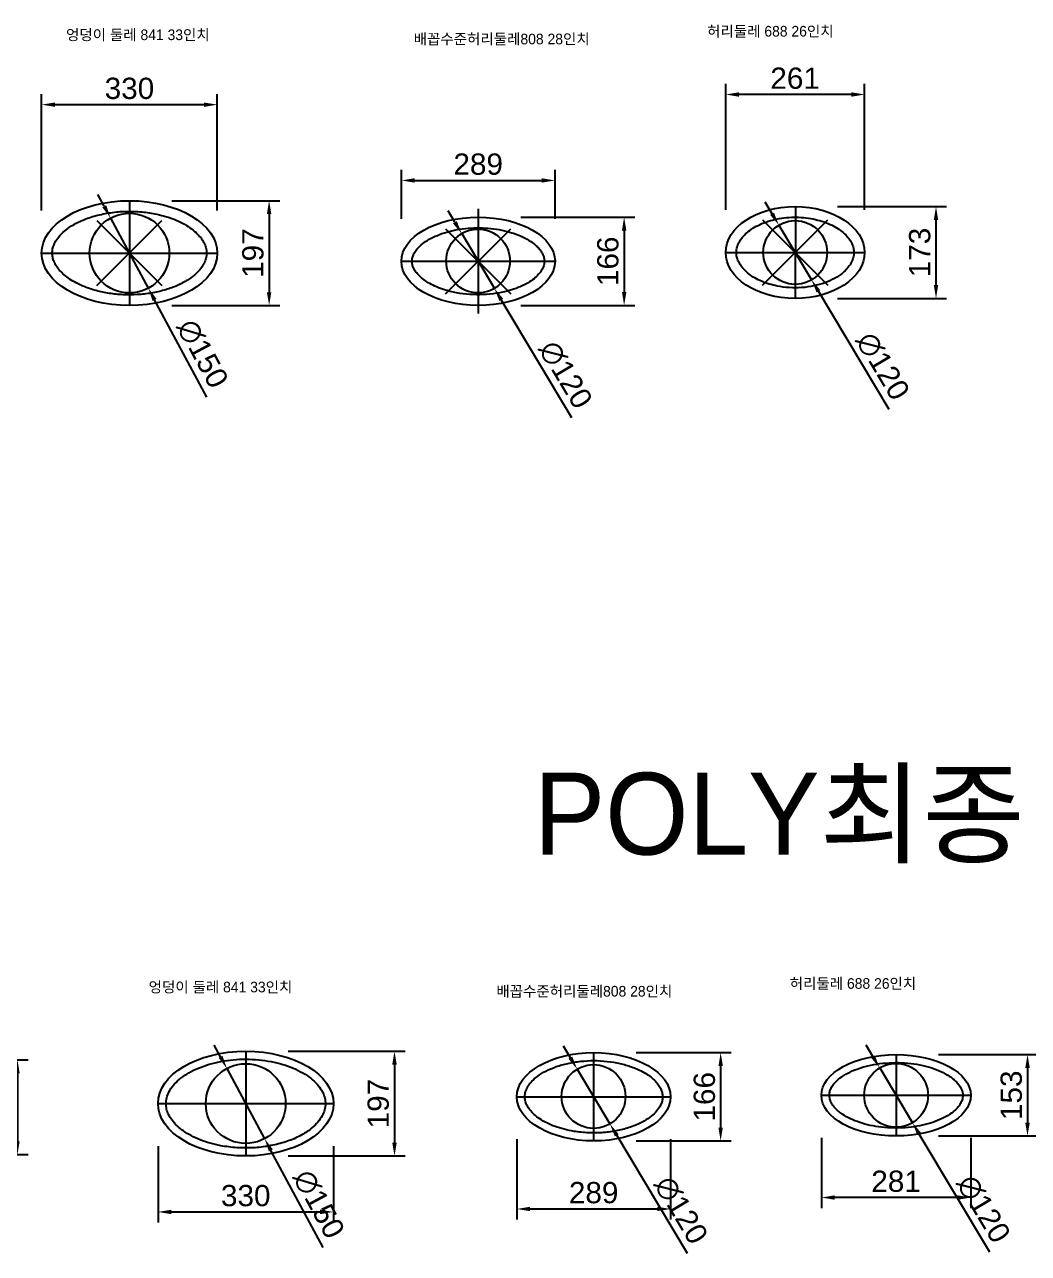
# Model space of a CAD drawing. Header units: millimetres. Extents: x -281 to 18273, y 674 to 20387.
# Drawn here: x 9986 to 11874, y 796 to 3107 of the extents above; entities that cross this region are included whole.
import ezdxf

# ---------------------------------------------------------------- set-up
doc = ezdxf.new("R2010")
doc.units = ezdxf.units.MM
doc.header["$PDMODE"] = 35
doc.header["$PDSIZE"] = 5
doc.layers.add('도면층1', color=70, linetype='Continuous')
doc.layers.add('도면층4', color=50, linetype='Continuous')
doc.styles.get("Standard").update_dxf_attribs({"font": 'arial.ttf'})
doc.dimstyles.new('이연주', dxfattribs={"dimscale": 10, "dimtxt": 4, "dimasz": 2.5, "dimexe": 2, "dimexo": 8, "dimgap": 1, "dimtad": 1, "dimdec": 0, "dimtxsty": 'Standard', "dimcen": 0, "dimclrd": 1, "dimclre": 1, "dimclrt": 2, "dimadec": 0, "dimazin": 0, "dimtfac": 1, "dimtdec": 0, "dimtmove": 0, "dimatfit": 3, "dimfxl": 1, "dimarcsym": 0})

# ---------------------------------------------------------------- blocks, each defined once
blk = doc.blocks.new('*D206')
at = {"color": 1, "lineweight": -2, "transparency": 16777216}
for p, q in [((11515.3, 2764.9), (11720.3, 2764.9)), ((11700.3, 2617.1), (11700.3, 2739.9)), ((11515.3, 2592.1), (11720.3, 2592.1))]:
    blk.add_line(p, q, dxfattribs=at)
at = {"color": 1, "transparency": 16777216}
for points in [[(11696.1, 2739.9), (11704.4, 2739.9), (11700.3, 2764.9)], [(11696.1, 2617.1), (11704.4, 2617.1), (11700.3, 2592.1)]]:
    blk.add_solid(points, dxfattribs=at)
at = {"layer": 'Defpoints', "color": 0, "transparency": 16777216}
for p in [(11435.3, 2764.9), (11700.3, 2764.9), (11435.3, 2592.1)]:
    blk.add_point(p, dxfattribs=at)
at = {"color": 2, "transparency": 16777216, "insert": (11669.8, 2678.5), "char_height": 40, "attachment_point": 5, "rotation": 90}
blk.add_mtext('173', dxfattribs=at)
blk = doc.blocks.new('*D207')
at = {"color": 1, "lineweight": -2, "transparency": 16777216}
for p, q in [((11304.8, 2758.5), (11304.8, 2995.7)), ((11565.8, 2758.5), (11565.8, 2995.7)), ((11540.8, 2975.7), (11329.8, 2975.7))]:
    blk.add_line(p, q, dxfattribs=at)
at = {"color": 1, "transparency": 16777216}
for points in [[(11329.8, 2979.9), (11329.8, 2971.5), (11304.8, 2975.7)], [(11540.8, 2979.9), (11540.8, 2971.5), (11565.8, 2975.7)]]:
    blk.add_solid(points, dxfattribs=at)
at = {"layer": 'Defpoints', "color": 0, "transparency": 16777216}
for p in [(11304.8, 2975.7), (11304.8, 2678.5), (11565.8, 2678.5)]:
    blk.add_point(p, dxfattribs=at)
at = {"color": 2, "transparency": 16777216, "insert": (11435.3, 3006.1), "char_height": 40, "attachment_point": 5}
blk.add_mtext('261', dxfattribs=at)
blk = doc.blocks.new('*D212')
at = {"color": 1, "lineweight": -2, "transparency": 16777216}
for p, q in [((10018.1, 2757.4), (10018.1, 2976.6)), ((10348.4, 2757.4), (10348.4, 2976.6)), ((10043.1, 2956.6), (10323.4, 2956.6))]:
    blk.add_line(p, q, dxfattribs=at)
at = {"color": 1, "transparency": 16777216}
for points in [[(10043.1, 2960.7), (10043.1, 2952.4), (10018.1, 2956.6)], [(10323.4, 2960.7), (10323.4, 2952.4), (10348.4, 2956.6)]]:
    blk.add_solid(points, dxfattribs=at)
at = {"layer": 'Defpoints', "color": 0, "transparency": 16777216}
for p in [(10348.4, 2956.6), (10018.1, 2677.4), (10348.4, 2677.4)]:
    blk.add_point(p, dxfattribs=at)
at = {"color": 2, "transparency": 16777216, "insert": (10183.3, 2987), "char_height": 40, "attachment_point": 5}
blk.add_mtext('330', dxfattribs=at)
blk = doc.blocks.new('*D213')
at = {"color": 1, "lineweight": -2, "transparency": 16777216}
for p, q in [((10263.3, 2775.9), (10466, 2775.9)), ((10446, 2750.9), (10446, 2603.8)), ((10263.3, 2578.8), (10466, 2578.8))]:
    blk.add_line(p, q, dxfattribs=at)
at = {"color": 1, "transparency": 16777216}
for points in [[(10441.8, 2750.9), (10450.2, 2750.9), (10446, 2775.9)], [(10441.8, 2603.8), (10450.2, 2603.8), (10446, 2578.8)]]:
    blk.add_solid(points, dxfattribs=at)
at = {"layer": 'Defpoints', "color": 0, "transparency": 16777216}
for p in [(10183.3, 2775.9), (10183.3, 2578.8), (10446, 2578.8)]:
    blk.add_point(p, dxfattribs=at)
at = {"color": 2, "transparency": 16777216, "insert": (10415.6, 2677.4), "char_height": 40, "attachment_point": 5, "rotation": 90}
blk.add_mtext('197', dxfattribs=at)
blk = doc.blocks.new('*D220')
at = {"color": 1, "lineweight": -2, "transparency": 16777216}
for p, q in [((11391.9, 2751.4), (11379.1, 2772.9)), ((11404.7, 2730), (11466.3, 2627)), ((11611.9, 2383.4), (11479.1, 2605.5))]:
    blk.add_line(p, q, dxfattribs=at)
at = {"color": 1, "transparency": 16777216}
for points in [[(11395.5, 2753.6), (11388.3, 2749.3), (11404.7, 2730)], [(11482.7, 2607.7), (11475.6, 2603.4), (11466.3, 2627)]]:
    blk.add_solid(points, dxfattribs=at)
at = {"layer": 'Defpoints', "color": 0, "transparency": 16777216}
for p in [(11404.7, 2730), (11466.3, 2627)]:
    blk.add_point(p, dxfattribs=at)
at = {"color": 2, "transparency": 16777216, "insert": (11600.1, 2464.7), "char_height": 40, "attachment_point": 5, "rotation": 300.8736}
blk.add_mtext('∅120', dxfattribs=at)
blk = doc.blocks.new('*D222')
at = {"color": 1, "lineweight": -2, "transparency": 16777216}
for p, q in [((13123.3, 2774.9), (13111.4, 2796.8)), ((13135.3, 2752.9), (13197.5, 2638.8)), ((13312.8, 2427), (13209.5, 2616.8)), ((9770.3, 1160), (9992.7, 1160)), ((9972.7, 1135), (9972.7, 1007)), ((9770.3, 982), (9992.7, 982))]:
    blk.add_line(p, q, dxfattribs=at)
at = {"color": 1, "transparency": 16777216}
for points in [[(13127, 2776.9), (13119.7, 2772.9), (13135.3, 2752.9)], [(13213.1, 2618.8), (13205.8, 2614.8), (13197.5, 2638.8)], [(9968.5, 1135), (9976.8, 1135), (9972.7, 1160)], [(9968.5, 1007), (9976.8, 1007), (9972.7, 982)]]:
    blk.add_solid(points, dxfattribs=at)
at = {"layer": 'Defpoints', "color": 0, "transparency": 16777216}
for p in [(13135.3, 2752.9), (13197.5, 2638.8), (9690.3, 1160), (9690.3, 982), (9972.7, 982)]:
    blk.add_point(p, dxfattribs=at)
at = {"color": 2, "transparency": 16777216, "char_height": 40, "attachment_point": 5}
for s, insert, rotation in [('∅130', (13304.2, 2508.8), 298.5804), ('178', (9942.2, 1071), 90)]:
    blk.add_mtext(s, dxfattribs=dict(at, insert=insert, rotation=rotation))
blk = doc.blocks.new('*D223')
at = {"color": 1, "lineweight": -2, "transparency": 16777216}
for p, q in [((12503.2, 2763.1), (12491.4, 2785.1)), ((12514.9, 2741), (12585.7, 2608.8)), ((12698.2, 2398.1), (12597.4, 2586.7)), ((9535.2, 990.7), (9535.7, 865.6)), ((9846.1, 992.1), (9846.7, 867)), ((9821.6, 886.9), (9560.6, 885.7))]:
    blk.add_line(p, q, dxfattribs=at)
at = {"color": 1, "transparency": 16777216}
for points in [[(12506.8, 2765.1), (12499.5, 2761.1), (12514.9, 2741)], [(12601.1, 2588.7), (12593.8, 2584.7), (12585.7, 2608.8)], [(9560.6, 889.9), (9560.7, 881.5), (9535.6, 885.6)], [(9821.6, 891), (9821.6, 882.7), (9846.6, 887)]]:
    blk.add_solid(points, dxfattribs=at)
at = {"layer": 'Defpoints', "color": 0, "transparency": 16777216}
for p in [(12514.9, 2741), (12585.7, 2608.8), (9534.8, 1070.7), (9845.8, 1072.1), (9535.6, 885.6)]:
    blk.add_point(p, dxfattribs=at)
at = {"color": 2, "transparency": 16777216, "char_height": 40, "attachment_point": 5}
for s, insert, rotation in [('∅150', (12690.3, 2479.9), 298.1252), ('311', (9691, 916.7), 0.2589)]:
    blk.add_mtext(s, dxfattribs=dict(at, insert=insert, rotation=rotation))
blk = doc.blocks.new('*D224')
at = {"color": 1, "lineweight": -2, "transparency": 16777216}
for p, q in [((13851.7, 2776.7), (13840.6, 2799.1)), ((13862.8, 2754.2), (13916, 2646.7)), ((14022.8, 2430.7), (13927.1, 2624.3)), ((10482, 1176.3), (10701.8, 1176.3)), ((10681.8, 1151.3), (10681.8, 1004.3)), ((10482, 979.3), (10701.8, 979.3))]:
    blk.add_line(p, q, dxfattribs=at)
at = {"color": 1, "transparency": 16777216}
for points in [[(13855.4, 2778.5), (13848, 2774.8), (13862.8, 2754.2)], [(13930.8, 2626.1), (13923.3, 2622.4), (13916, 2646.7)], [(10677.6, 1151.3), (10686, 1151.3), (10681.8, 1176.3)], [(10677.6, 1004.3), (10686, 1004.3), (10681.8, 979.3)]]:
    blk.add_solid(points, dxfattribs=at)
at = {"layer": 'Defpoints', "color": 0, "transparency": 16777216}
for p in [(13862.8, 2754.2), (13916, 2646.7), (10402, 1176.3), (10402, 979.3), (10681.8, 979.3)]:
    blk.add_point(p, dxfattribs=at)
at = {"color": 2, "transparency": 16777216, "char_height": 40, "attachment_point": 5}
for s, insert, rotation in [('∅120', (14017.4, 2512.7), 296.3165), ('197', (10651.4, 1077.8), 90)]:
    blk.add_mtext(s, dxfattribs=dict(at, insert=insert, rotation=rotation))
blk = doc.blocks.new('*D225')
at = {"color": 1, "lineweight": -2, "transparency": 16777216}
for p, q in [((10135.9, 2765.5), (10124.1, 2787.5)), ((10147.8, 2743.4), (10218.8, 2611.3)), ((10328.8, 2406.5), (10230.6, 2589.3)), ((10237, 997.8), (10237, 854)), ((10567, 997.8), (10567, 854)), ((10262, 874), (10542, 874))]:
    blk.add_line(p, q, dxfattribs=at)
at = {"color": 1, "transparency": 16777216}
for points in [[(10139.6, 2767.4), (10132.3, 2763.5), (10147.8, 2743.4)], [(10234.3, 2591.3), (10226.9, 2587.3), (10218.8, 2611.3)], [(10262, 878.2), (10262, 869.9), (10237, 874)], [(10542, 878.2), (10542, 869.9), (10567, 874)]]:
    blk.add_solid(points, dxfattribs=at)
at = {"layer": 'Defpoints', "color": 0, "transparency": 16777216}
for p in [(10147.8, 2743.4), (10218.8, 2611.3), (10237, 1077.8), (10567, 1077.8), (10567, 874)]:
    blk.add_point(p, dxfattribs=at)
at = {"color": 2, "transparency": 16777216, "insert": (10320.7, 2488.2), "char_height": 40, "attachment_point": 5, "rotation": 298.2486}
blk.add_mtext('∅150', dxfattribs=at)
at = {"color": 2, "transparency": 16777216, "insert": (10402, 904.5), "char_height": 40, "attachment_point": 5}
blk.add_mtext('330', dxfattribs=at)
blk = doc.blocks.new('*D235')
at = {"color": 1, "lineweight": -2, "transparency": 16777216}
for p, q in [((274.9, 2767.5), (274.9, 2876.4)), ((596, 2767.5), (596, 2876.4)), ((299.9, 2856.4), (571, 2856.4)), ((13423.5, 1167.5), (13640.2, 1167.5)), ((13620.2, 1142.5), (13620.2, 1019.7)), ((13423.5, 994.7), (13640.2, 994.7))]:
    blk.add_line(p, q, dxfattribs=at)
at = {"color": 1, "transparency": 16777216}
for points in [[(299.9, 2860.6), (299.9, 2852.2), (274.9, 2856.4)], [(571, 2860.6), (571, 2852.2), (596, 2856.4)], [(13616, 1142.5), (13624.3, 1142.5), (13620.2, 1167.5)], [(13616, 1019.7), (13624.3, 1019.7), (13620.2, 994.7)]]:
    blk.add_solid(points, dxfattribs=at)
at = {"layer": 'Defpoints', "color": 0, "transparency": 16777216}
for p in [(596, 2856.4), (274.9, 2687.5), (596, 2687.5), (13343.5, 1167.5), (13343.5, 994.7), (13620.2, 994.7)]:
    blk.add_point(p, dxfattribs=at)
at = {"color": 2, "transparency": 16777216, "insert": (435.4, 2886.8), "char_height": 40, "attachment_point": 5}
blk.add_mtext('321', dxfattribs=at)
at = {"color": 2, "transparency": 16777216, "insert": (13589.7, 1081.1), "char_height": 40, "attachment_point": 5, "rotation": 90}
blk.add_mtext('173', dxfattribs=at)
blk = doc.blocks.new('*D237')
at = {"color": 1, "lineweight": -2, "transparency": 16777216}
for p, q in [((10694.7, 2742), (10694.7, 2834)), ((10983.7, 2742), (10983.7, 2834)), ((10719.7, 2814), (10958.7, 2814)), ((14116.1, 1150.6), (14338, 1150.6)), ((14318, 1125.6), (14318, 1008.2)), ((14116.1, 983.2), (14338, 983.2))]:
    blk.add_line(p, q, dxfattribs=at)
at = {"color": 1, "transparency": 16777216}
for points in [[(10719.7, 2818.2), (10719.7, 2809.9), (10694.7, 2814)], [(10958.7, 2818.2), (10958.7, 2809.9), (10983.7, 2814)], [(14313.8, 1125.6), (14322.1, 1125.6), (14318, 1150.6)], [(14313.8, 1008.2), (14322.1, 1008.2), (14318, 983.2)]]:
    blk.add_solid(points, dxfattribs=at)
at = {"layer": 'Defpoints', "color": 0, "transparency": 16777216}
for p in [(10983.7, 2814), (10694.7, 2662), (10983.7, 2662), (14036.1, 1150.6), (14036.1, 983.2), (14318, 983.2)]:
    blk.add_point(p, dxfattribs=at)
at = {"color": 2, "transparency": 16777216, "insert": (10839.2, 2844.5), "char_height": 40, "attachment_point": 5}
blk.add_mtext('289', dxfattribs=at)
at = {"color": 2, "transparency": 16777216, "insert": (14287.5, 1066.9), "char_height": 40, "attachment_point": 5, "rotation": 90}
blk.add_mtext('167', dxfattribs=at)
blk = doc.blocks.new('*D238')
at = {"color": 1, "lineweight": -2, "transparency": 16777216}
for p, q in [((10919.2, 2744.9), (11133.7, 2744.9)), ((11113.7, 2719.9), (11113.7, 2604.1)), ((10919.2, 2579.1), (11133.7, 2579.1)), ((13860.1, 1146.9), (13860.1, 1212.5)), ((14212, 1146.9), (14212, 1212.5)), ((14187, 1192.5), (13885.1, 1192.5))]:
    blk.add_line(p, q, dxfattribs=at)
at = {"color": 1, "transparency": 16777216}
for points in [[(11109.6, 2719.9), (11117.9, 2719.9), (11113.7, 2744.9)], [(11109.6, 2604.1), (11117.9, 2604.1), (11113.7, 2579.1)], [(13885.1, 1196.6), (13885.1, 1188.3), (13860.1, 1192.5)], [(14187, 1196.6), (14187, 1188.3), (14212, 1192.5)]]:
    blk.add_solid(points, dxfattribs=at)
at = {"layer": 'Defpoints', "color": 0, "transparency": 16777216}
for p in [(10839.2, 2744.9), (10839.2, 2579.1), (11113.7, 2579.1), (13860.1, 1192.5), (13860.1, 1066.9), (14212, 1066.9)]:
    blk.add_point(p, dxfattribs=at)
at = {"color": 2, "transparency": 16777216, "insert": (11083.3, 2662), "char_height": 40, "attachment_point": 5, "rotation": 90}
blk.add_mtext('166', dxfattribs=at)
at = {"color": 2, "transparency": 16777216, "insert": (14036.1, 1222.9), "char_height": 40, "attachment_point": 5}
blk.add_mtext('352', dxfattribs=at)
blk = doc.blocks.new('*D240')
at = {"color": 1, "lineweight": -2, "transparency": 16777216}
for p, q in [((10795.3, 2735.4), (10782.5, 2756.9)), ((10808.2, 2714), (10869.7, 2611)), ((11015.4, 2367.4), (10882.6, 2589.5))]:
    blk.add_line(p, q, dxfattribs=at)
at = {"color": 1, "transparency": 16777216}
for points in [[(10798.9, 2737.6), (10791.8, 2733.3), (10808.2, 2714)], [(10886.1, 2591.7), (10879, 2587.4), (10869.7, 2611)]]:
    blk.add_solid(points, dxfattribs=at)
at = {"layer": 'Defpoints', "color": 0, "transparency": 16777216}
for p in [(10808.2, 2714), (10869.7, 2611)]:
    blk.add_point(p, dxfattribs=at)
at = {"color": 2, "transparency": 16777216, "insert": (11003.5, 2448.7), "char_height": 40, "attachment_point": 5, "rotation": 300.8736}
blk.add_mtext('∅120', dxfattribs=at)
blk = doc.blocks.new('*D244')
at = {"color": 1, "lineweight": -2, "transparency": 16777216}
for p, q in [((-57.2, 2794.7), (136.8, 2794.7)), ((116.8, 2625.8), (116.8, 2769.7)), ((-57.2, 2600.8), (136.8, 2600.8)), ((10354.7, 1165.9), (10342.8, 1187.9)), ((10366.5, 1143.9), (10437.5, 1011.7)), ((10547.5, 806.9), (10449.3, 989.7))]:
    blk.add_line(p, q, dxfattribs=at)
at = {"color": 1, "transparency": 16777216}
for points in [[(112.6, 2769.7), (121, 2769.7), (116.8, 2794.7)], [(112.6, 2625.8), (121, 2625.8), (116.8, 2600.8)], [(10358.3, 1167.9), (10351, 1163.9), (10366.5, 1143.9)], [(10453, 991.7), (10445.6, 987.7), (10437.5, 1011.7)]]:
    blk.add_solid(points, dxfattribs=at)
at = {"layer": 'Defpoints', "color": 0, "transparency": 16777216}
for p in [(-137.2, 2794.7), (116.8, 2794.7), (-137.2, 2600.8), (10366.5, 1143.9), (10437.5, 1011.7)]:
    blk.add_point(p, dxfattribs=at)
at = {"color": 2, "transparency": 16777216, "char_height": 40, "attachment_point": 5}
for s, insert, rotation in [('194', (86.4, 2697.7), 90), ('∅150', (10539.4, 888.7), 298.2486)]:
    blk.add_mtext(s, dxfattribs=dict(at, insert=insert, rotation=rotation))
blk = doc.blocks.new('*D245')
at = {"color": 1, "lineweight": -2, "transparency": 16777216}
for p, q in [((-281.3, 2777.7), (-281.3, 2991.3)), ((6.8, 2777.7), (6.8, 2991.3)), ((-18.2, 2971.3), (-256.3, 2971.3)), ((11012.6, 1164), (10999.7, 1185.5)), ((11025.4, 1142.6), (11087, 1039.6)), ((11232.6, 796), (11099.8, 1018.1))]:
    blk.add_line(p, q, dxfattribs=at)
at = {"color": 1, "transparency": 16777216}
for points in [[(-256.3, 2975.5), (-256.3, 2967.1), (-281.3, 2971.3)], [(-18.2, 2975.5), (-18.2, 2967.1), (6.8, 2971.3)], [(11016.1, 1166.2), (11009, 1161.9), (11025.4, 1142.6)], [(11103.4, 1020.3), (11096.2, 1016), (11087, 1039.6)]]:
    blk.add_solid(points, dxfattribs=at)
at = {"layer": 'Defpoints', "color": 0, "transparency": 16777216}
for p in [(-281.3, 2971.3), (-281.3, 2697.7), (6.8, 2697.7), (11025.4, 1142.6), (11087, 1039.6)]:
    blk.add_point(p, dxfattribs=at)
at = {"color": 2, "transparency": 16777216, "insert": (-137.2, 3001.7), "char_height": 40, "attachment_point": 5}
blk.add_mtext('288', dxfattribs=at)
at = {"color": 2, "transparency": 16777216, "insert": (11220.7, 877.3), "char_height": 40, "attachment_point": 5, "rotation": 300.8736}
blk.add_mtext('∅120', dxfattribs=at)
blk = doc.blocks.new('*D247')
at = {"color": 1, "lineweight": -2, "transparency": 16777216}
for p, q in [((11891.6, 2725.2), (11891.6, 2938.8)), ((12150.9, 2725.2), (12150.9, 2938.8)), ((12125.9, 2918.8), (11916.6, 2918.8)), ((11581.6, 1166.3), (11568.7, 1187.8)), ((11594.4, 1144.9), (11656, 1041.9)), ((11801.6, 798.3), (11668.8, 1020.4))]:
    blk.add_line(p, q, dxfattribs=at)
at = {"color": 1, "transparency": 16777216}
for points in [[(11916.6, 2922.9), (11916.6, 2914.6), (11891.6, 2918.8)], [(12125.9, 2922.9), (12125.9, 2914.6), (12150.9, 2918.8)], [(11585.1, 1168.5), (11578, 1164.2), (11594.4, 1144.9)], [(11672.4, 1022.6), (11665.2, 1018.3), (11656, 1041.9)]]:
    blk.add_solid(points, dxfattribs=at)
at = {"layer": 'Defpoints', "color": 0, "transparency": 16777216}
for p in [(11891.6, 2918.8), (11891.6, 2645.2), (12150.9, 2645.2), (11594.4, 1144.9), (11656, 1041.9)]:
    blk.add_point(p, dxfattribs=at)
at = {"color": 2, "transparency": 16777216, "insert": (12021.3, 2949.2), "char_height": 40, "attachment_point": 5}
blk.add_mtext('259', dxfattribs=at)
at = {"color": 2, "transparency": 16777216, "insert": (11789.7, 879.6), "char_height": 40, "attachment_point": 5, "rotation": 300.8736}
blk.add_mtext('∅120', dxfattribs=at)
blk = doc.blocks.new('*D226')
at = {"color": 1, "lineweight": -2, "transparency": 16777216}
for p, q in [((10911.9, 1010.6), (10911.9, 859.6)), ((11200.9, 1010.6), (11200.9, 859.6)), ((10936.9, 879.6), (11175.9, 879.6))]:
    blk.add_line(p, q, dxfattribs=at)
at = {"color": 1, "transparency": 16777216}
for points in [[(10936.9, 883.8), (10936.9, 875.5), (10911.9, 879.6)], [(11175.9, 883.8), (11175.9, 875.5), (11200.9, 879.6)]]:
    blk.add_solid(points, dxfattribs=at)
at = {"layer": 'Defpoints', "color": 0, "transparency": 16777216}
for p in [(10911.9, 1090.6), (11200.9, 1090.6), (11200.9, 879.6)]:
    blk.add_point(p, dxfattribs=at)
at = {"color": 2, "transparency": 16777216, "insert": (11056.4, 910.1), "char_height": 40, "attachment_point": 5}
blk.add_mtext('289', dxfattribs=at)
blk = doc.blocks.new('*D227')
at = {"color": 1, "lineweight": -2, "transparency": 16777216}
for p, q in [((11136.4, 1173.6), (11315.2, 1173.6)), ((11295.2, 1148.6), (11295.2, 1032.6)), ((11136.4, 1007.6), (11315.2, 1007.6))]:
    blk.add_line(p, q, dxfattribs=at)
at = {"color": 1, "transparency": 16777216}
for points in [[(11291.1, 1148.6), (11299.4, 1148.6), (11295.2, 1173.6)], [(11291.1, 1032.6), (11299.4, 1032.6), (11295.2, 1007.6)]]:
    blk.add_solid(points, dxfattribs=at)
at = {"layer": 'Defpoints', "color": 0, "transparency": 16777216}
for p in [(11056.4, 1173.6), (11056.4, 1007.6), (11295.2, 1007.6)]:
    blk.add_point(p, dxfattribs=at)
at = {"color": 2, "transparency": 16777216, "insert": (11264.8, 1090.6), "char_height": 40, "attachment_point": 5, "rotation": 90}
blk.add_mtext('166', dxfattribs=at)
blk = doc.blocks.new('*D228')
at = {"color": 1, "lineweight": -2, "transparency": 16777216}
for p, q in [((11705.2, 1169.9), (11892.4, 1169.9)), ((11872.4, 1144.9), (11872.4, 1041.9)), ((11705.2, 1016.9), (11892.4, 1016.9))]:
    blk.add_line(p, q, dxfattribs=at)
at = {"color": 1, "transparency": 16777216}
for points in [[(11868.2, 1144.9), (11876.6, 1144.9), (11872.4, 1169.9)], [(11868.2, 1041.9), (11876.6, 1041.9), (11872.4, 1016.9)]]:
    blk.add_solid(points, dxfattribs=at)
at = {"layer": 'Defpoints', "color": 0, "transparency": 16777216}
for p in [(11625.2, 1169.9), (11625.2, 1016.9), (11872.4, 1016.9)]:
    blk.add_point(p, dxfattribs=at)
at = {"color": 2, "transparency": 16777216, "insert": (11842, 1093.4), "char_height": 40, "attachment_point": 5, "rotation": 90}
blk.add_mtext('153', dxfattribs=at)
blk = doc.blocks.new('*D229')
at = {"color": 1, "lineweight": -2, "transparency": 16777216}
for p, q in [((11484.7, 1013.4), (11484.7, 881.1)), ((11765.7, 1013.4), (11765.7, 881.1)), ((11740.7, 901.1), (11509.7, 901.1))]:
    blk.add_line(p, q, dxfattribs=at)
at = {"color": 1, "transparency": 16777216}
for points in [[(11509.7, 905.3), (11509.7, 897), (11484.7, 901.1)], [(11740.7, 905.3), (11740.7, 897), (11765.7, 901.1)]]:
    blk.add_solid(points, dxfattribs=at)
at = {"layer": 'Defpoints', "color": 0, "transparency": 16777216}
for p in [(11484.7, 1093.4), (11765.7, 1093.4), (11484.7, 901.1)]:
    blk.add_point(p, dxfattribs=at)
at = {"color": 2, "transparency": 16777216, "insert": (11625.2, 931.5), "char_height": 40, "attachment_point": 5}
blk.add_mtext('281', dxfattribs=at)

msp = doc.modelspace()

# ---------------------------------------------------------------- linework, layer by layer
for p, q in [((10183.3, 2775.9), (10183.3, 2578.8)), ((10839.2, 2760.6), (10839.2, 2563.5)), ((11435.7, 2764.9), (11435.3, 2592.1)), ((10839.2, 2744.1), (10839.2, 2579.9)), ((10018.1, 2677.4), (10348.4, 2677.4)), ((10696.2, 2662), (10982.3, 2662)), ((11304.8, 2678.5), (11565.8, 2678.5)), ((10402, 1176.3), (10402, 979.3)), ((11056.4, 1173.6), (11056.4, 1007.6)), ((11625.2, 1169.9), (11625.2, 1016.9)), ((10911.9, 1090.6), (11200.9, 1090.6)), ((11484.7, 1093.4), (11765.7, 1093.4)), ((10237, 1077.8), (10567, 1077.8))]:
    msp.add_line(p, q)
for centre, major_axis, ratio in [((10183.3, 2677.4), (-165.2, 0), 0.59673), ((11435.3, 2678.5), (-130.5, 0), 0.662069), ((10839.2, 2662), (144.5, 0), 0.573913), ((10402, 1077.8), (-165, 0), 0.59697), ((11056.4, 1090.6), (144.5, 0), 0.574394), ((11625.2, 1093.4), (-140.5, 0), 0.544484)]:
    msp.add_ellipse(centre, major_axis=major_axis, ratio=ratio)
for points, knots in [([(10038.1, 2677.4), (10038.1, 2674.8), (10038.4, 2672.1), (10039.4, 2666.8), (10040.3, 2664.1), (10042.5, 2658.7), (10043.9, 2655.9), (10047.5, 2650.4), (10049.6, 2647.6), (10054.5, 2642), (10057.3, 2639.2), (10063.6, 2633.8), (10067, 2631.2), (10074.6, 2626.1), (10078.7, 2623.6), (10089.4, 2618), (10096.2, 2614.9), (10110.9, 2609.5), (10118.7, 2607.2), (10134.9, 2603.3), (10143.3, 2601.8), (10160.6, 2599.7), (10169.4, 2599), (10187, 2598.7), (10195.9, 2599), (10213.4, 2600.4), (10222, 2601.6), (10238.6, 2604.9), (10246.7, 2606.9), (10262, 2611.7), (10269.3, 2614.5), (10282.7, 2620.7), (10288.9, 2624.1), (10299.9, 2631.3), (10304.8, 2635.2), (10312.3, 2642.2), (10315.2, 2645.4), (10320.1, 2651.8), (10322, 2655), (10325.2, 2661.3), (10326.3, 2664.4), (10327.9, 2670.5), (10328.3, 2673.5), (10328.5, 2679.4), (10328.2, 2682.4), (10326.9, 2688.5), (10325.9, 2691.6), (10323.1, 2697.8), (10321.3, 2701), (10316.8, 2707.3), (10314.1, 2710.5), (10307.8, 2716.8), (10304.2, 2719.9), (10296.2, 2725.9), (10291.7, 2728.8), (10282.1, 2734.3), (10276.9, 2736.8), (10265.8, 2741.6), (10259.9, 2743.7), (10247.7, 2747.5), (10241.3, 2749.2), (10225.6, 2752.6), (10216.1, 2754), (10196.7, 2755.8), (10186.9, 2756.1), (10167.3, 2755.6), (10157.5, 2754.8), (10138.5, 2752.1), (10129.3, 2750.2), (10111.7, 2745.5), (10103.3, 2742.6), (10087.8, 2736.1), (10080.7, 2732.4), (10069.4, 2725.3), (10064.9, 2722), (10056.9, 2715.3), (10053.5, 2711.8), (10047.7, 2704.7), (10045.3, 2701.2), (10042, 2694.9), (10040.8, 2692.1), (10039.1, 2686.5), (10038.5, 2683.8), (10038.2, 2679.8), (10038.1, 2678.6), (10038.1, 2677.4)], [0, 0, 0, 0, 0.120831, 0.120831, 0.241662, 0.241662, 0.362492, 0.362492, 0.483323, 0.483323, 0.604154, 0.604154, 0.724985, 0.724985, 0.845816, 0.845816, 1.018798, 1.018798, 1.191781, 1.191781, 1.364764, 1.364764, 1.537746, 1.537746, 1.710729, 1.710729, 1.883712, 1.883712, 2.056694, 2.056694, 2.229677, 2.229677, 2.40266, 2.40266, 2.575642, 2.575642, 2.713569, 2.713569, 2.851496, 2.851496, 2.989423, 2.989423, 3.12735, 3.12735, 3.265277, 3.265277, 3.403204, 3.403204, 3.541131, 3.541131, 3.679058, 3.679058, 3.816985, 3.816985, 3.954912, 3.954912, 4.092839, 4.092839, 4.230766, 4.230766, 4.368693, 4.368693, 4.560719, 4.560719, 4.752745, 4.752745, 4.944772, 4.944772, 5.136798, 5.136798, 5.328824, 5.328824, 5.520851, 5.520851, 5.672716, 5.672716, 5.824582, 5.824582, 5.976447, 5.976447, 6.101257, 6.101257, 6.226066, 6.226066, 6.283185, 6.283185, 6.283185, 6.283185]), ([(11324.8, 2678.5), (11324.8, 2675.8), (11325.1, 2673.2), (11326.3, 2667.8), (11327.2, 2665.1), (11329.6, 2659.6), (11331.1, 2656.8), (11334.9, 2651.3), (11337.2, 2648.6), (11342.4, 2643.2), (11345.3, 2640.5), (11351.9, 2635.4), (11355.6, 2633), (11363.4, 2628.4), (11367.7, 2626.3), (11376.7, 2622.5), (11381.4, 2620.7), (11391.3, 2617.7), (11396.5, 2616.4), (11409.1, 2613.9), (11416.7, 2612.9), (11432.1, 2612), (11439.8, 2612), (11455.2, 2613), (11462.8, 2614.1), (11477.4, 2617.1), (11484.4, 2619.1), (11497.7, 2623.8), (11503.8, 2626.6), (11515, 2632.9), (11520, 2636.3), (11527.9, 2642.7), (11530.9, 2645.7), (11536.1, 2651.7), (11538.2, 2654.7), (11541.7, 2660.8), (11543, 2663.8), (11544.9, 2669.8), (11545.5, 2672.7), (11545.9, 2678.6), (11545.8, 2681.5), (11544.9, 2687.4), (11544.1, 2690.4), (11541.6, 2696.4), (11540, 2699.4), (11535.9, 2705.5), (11533.5, 2708.5), (11527.7, 2714.5), (11524.3, 2717.3), (11516.8, 2722.9), (11512.7, 2725.5), (11503.7, 2730.3), (11498.9, 2732.5), (11488.6, 2736.5), (11483.2, 2738.2), (11472, 2741.1), (11466.1, 2742.3), (11454.2, 2744), (11448.2, 2744.5), (11436, 2745), (11429.8, 2744.9), (11417.7, 2744.1), (11411.7, 2743.4), (11399.9, 2741.4), (11394.2, 2740.1), (11383.2, 2736.9), (11377.9, 2735), (11368, 2730.8), (11363.3, 2728.5), (11354.7, 2723.4), (11350.7, 2720.7), (11343.7, 2715.1), (11340.6, 2712.1), (11335.2, 2706.1), (11333, 2703.1), (11329.4, 2697), (11328, 2694), (11325.9, 2688), (11325.3, 2685.1), (11324.9, 2680.9), (11324.8, 2679.7), (11324.8, 2678.5)], [0, 0, 0, 0, 0.142162, 0.142162, 0.284325, 0.284325, 0.426487, 0.426487, 0.568649, 0.568649, 0.710812, 0.710812, 0.852974, 0.852974, 0.995136, 0.995136, 1.137299, 1.137299, 1.279461, 1.279461, 1.477169, 1.477169, 1.674876, 1.674876, 1.872584, 1.872584, 2.070292, 2.070292, 2.267999, 2.267999, 2.465707, 2.465707, 2.622071, 2.622071, 2.778435, 2.778435, 2.934798, 2.934798, 3.091162, 3.091162, 3.247526, 3.247526, 3.40389, 3.40389, 3.560254, 3.560254, 3.716618, 3.716618, 3.872982, 3.872982, 4.029346, 4.029346, 4.18571, 4.18571, 4.342074, 4.342074, 4.498438, 4.498438, 4.654802, 4.654802, 4.811166, 4.811166, 4.967529, 4.967529, 5.123893, 5.123893, 5.280257, 5.280257, 5.436621, 5.436621, 5.592985, 5.592985, 5.749349, 5.749349, 5.905713, 5.905713, 6.062077, 6.062077, 6.218441, 6.218441, 6.283185, 6.283185, 6.283185, 6.283185]), ([(10963.7, 2662), (10963.7, 2663.8), (10963.5, 2665.6), (10962.8, 2669.2), (10962.3, 2671.1), (10960.8, 2674.9), (10959.8, 2676.8), (10957.4, 2680.8), (10956, 2682.8), (10952.6, 2686.9), (10950.6, 2689), (10946.2, 2693.1), (10943.7, 2695.1), (10937.1, 2700), (10932.6, 2702.8), (10922.8, 2708), (10917.4, 2710.4), (10905.9, 2714.7), (10899.8, 2716.7), (10887, 2719.9), (10880.3, 2721.3), (10866.6, 2723.4), (10859.6, 2724.1), (10845.4, 2725), (10838.2, 2725), (10824, 2724.5), (10816.9, 2724), (10803.1, 2722.2), (10796.3, 2721), (10783.2, 2717.9), (10777, 2716.1), (10765.1, 2712), (10759.5, 2709.7), (10749.3, 2704.7), (10744.6, 2702), (10736.2, 2696.4), (10732.5, 2693.4), (10726.8, 2688), (10724.5, 2685.5), (10720.8, 2680.5), (10719.3, 2678.1), (10717, 2673.4), (10716.1, 2671.1), (10715, 2666.7), (10714.8, 2664.5), (10714.7, 2660.2), (10714.9, 2658.1), (10715.9, 2653.6), (10716.7, 2651.4), (10718.9, 2646.7), (10720.3, 2644.3), (10723.9, 2639.4), (10726, 2636.9), (10731.1, 2631.9), (10734, 2629.4), (10740.6, 2624.6), (10744.2, 2622.3), (10752.2, 2617.8), (10756.5, 2615.7), (10765.6, 2611.8), (10770.5, 2610.1), (10782.8, 2606.2), (10790.5, 2604.2), (10806.5, 2601.3), (10814.8, 2600.2), (10831.7, 2599.1), (10840.2, 2598.9), (10857.1, 2599.6), (10865.5, 2600.5), (10881.8, 2603), (10889.7, 2604.7), (10904.7, 2608.9), (10911.7, 2611.3), (10924.7, 2616.9), (10930.6, 2620), (10939.8, 2625.9), (10943.5, 2628.6), (10949.8, 2634.1), (10952.5, 2636.9), (10956.9, 2642.4), (10958.7, 2645.1), (10961.1, 2649.9), (10961.9, 2651.9), (10963.1, 2655.9), (10963.4, 2657.8), (10963.7, 2660.5), (10963.7, 2661.2), (10963.7, 2662)], [0, 0, 0, 0, 0.111011, 0.111011, 0.222022, 0.222022, 0.333032, 0.333032, 0.444043, 0.444043, 0.555054, 0.555054, 0.666065, 0.666065, 0.827004, 0.827004, 0.987944, 0.987944, 1.148883, 1.148883, 1.309823, 1.309823, 1.470762, 1.470762, 1.631702, 1.631702, 1.792642, 1.792642, 1.953581, 1.953581, 2.114521, 2.114521, 2.27546, 2.27546, 2.4364, 2.4364, 2.597339, 2.597339, 2.731656, 2.731656, 2.865973, 2.865973, 3.00029, 3.00029, 3.134607, 3.134607, 3.268924, 3.268924, 3.403241, 3.403241, 3.537558, 3.537558, 3.671875, 3.671875, 3.806192, 3.806192, 3.940509, 3.940509, 4.074826, 4.074826, 4.209143, 4.209143, 4.400583, 4.400583, 4.592024, 4.592024, 4.783464, 4.783464, 4.974905, 4.974905, 5.166345, 5.166345, 5.357786, 5.357786, 5.549226, 5.549226, 5.698727, 5.698727, 5.848227, 5.848227, 5.997728, 5.997728, 6.116247, 6.116247, 6.234765, 6.234765, 6.283185, 6.283185, 6.283185, 6.283185]), ([(10252, 1077.8), (10252, 1074.4), (10252.4, 1070.9), (10254, 1064), (10255.3, 1060.5), (10258.7, 1053.5), (10260.8, 1050), (10266.1, 1043), (10269.2, 1039.5), (10276.3, 1032.8), (10280.3, 1029.5), (10289.2, 1023.2), (10294.1, 1020.3), (10304.6, 1014.7), (10310.2, 1012.1), (10322.1, 1007.3), (10328.4, 1005.2), (10341.4, 1001.5), (10348.2, 999.9), (10364.8, 996.8), (10374.9, 995.5), (10395.2, 994.2), (10405.5, 994.1), (10425.8, 995.2), (10435.9, 996.3), (10455.4, 999.7), (10464.9, 1002), (10482.7, 1007.6), (10491.2, 1010.8), (10506.6, 1018.2), (10513.6, 1022.4), (10524.6, 1030.2), (10528.9, 1033.8), (10536.4, 1041.2), (10539.6, 1045), (10544.9, 1052.7), (10546.9, 1056.5), (10550, 1064.1), (10551, 1067.9), (10552.1, 1075.5), (10552.1, 1079.2), (10551.2, 1086.7), (10550.3, 1090.5), (10547.4, 1098.1), (10545.4, 1102), (10540.3, 1109.6), (10537.2, 1113.4), (10529.9, 1120.9), (10525.7, 1124.5), (10516.2, 1131.4), (10511, 1134.7), (10499.6, 1140.9), (10493.4, 1143.7), (10480.3, 1148.8), (10473.4, 1151.1), (10459, 1155), (10451.5, 1156.6), (10436.2, 1159.1), (10428.4, 1160.1), (10412.5, 1161.2), (10404.5, 1161.4), (10388.6, 1161.1), (10380.6, 1160.5), (10365, 1158.8), (10357.3, 1157.5), (10342.3, 1154.3), (10335.1, 1152.4), (10321.2, 1147.9), (10314.6, 1145.4), (10302.3, 1139.8), (10296.5, 1136.7), (10285.9, 1130.2), (10281.1, 1126.7), (10272.6, 1119.5), (10268.9, 1115.8), (10262.6, 1108.2), (10260, 1104.4), (10255.9, 1096.7), (10254.4, 1092.9), (10252.5, 1085.3), (10252, 1081.6), (10252, 1077.8), (10252, 1077.8), (10252, 1077.8)], [0, 0, 0, 0, 0.140594, 0.140594, 0.281188, 0.281188, 0.421782, 0.421782, 0.562376, 0.562376, 0.702969, 0.702969, 0.843563, 0.843563, 0.984157, 0.984157, 1.124751, 1.124751, 1.265345, 1.265345, 1.461839, 1.461839, 1.658334, 1.658334, 1.854828, 1.854828, 2.051323, 2.051323, 2.247817, 2.247817, 2.444311, 2.444311, 2.597843, 2.597843, 2.751375, 2.751375, 2.904906, 2.904906, 3.058438, 3.058438, 3.211969, 3.211969, 3.365501, 3.365501, 3.519033, 3.519033, 3.672564, 3.672564, 3.826096, 3.826096, 3.979627, 3.979627, 4.133159, 4.133159, 4.286691, 4.286691, 4.440222, 4.440222, 4.593754, 4.593754, 4.747285, 4.747285, 4.900817, 4.900817, 5.054349, 5.054349, 5.20788, 5.20788, 5.361412, 5.361412, 5.514943, 5.514943, 5.668475, 5.668475, 5.822007, 5.822007, 5.975538, 5.975538, 6.12907, 6.12907, 6.282601, 6.282601, 6.283185, 6.283185, 6.283185, 6.283185]), ([(11185.9, 1090.6), (11185.9, 1093), (11185.7, 1095.4), (11184.6, 1100.2), (11183.8, 1102.6), (11181.6, 1107.5), (11180.3, 1110), (11176.8, 1115.1), (11174.8, 1117.6), (11170, 1122.6), (11167.3, 1125.1), (11161.2, 1129.9), (11157.9, 1132.2), (11150.6, 1136.7), (11146.7, 1138.8), (11136.4, 1143.8), (11129.7, 1146.4), (11115.4, 1151), (11107.8, 1153), (11092.1, 1156), (11083.9, 1157.2), (11067.4, 1158.5), (11059, 1158.8), (11042.3, 1158.3), (11034, 1157.7), (11017.8, 1155.5), (11009.9, 1154), (10994.7, 1150.2), (10987.5, 1148), (10974.1, 1142.7), (10967.8, 1139.8), (10956.6, 1133.4), (10951.6, 1129.9), (10943.8, 1123.5), (10940.8, 1120.6), (10935.8, 1114.7), (10933.7, 1111.8), (10930.4, 1105.9), (10929.2, 1103), (10927.5, 1097.4), (10927.1, 1094.6), (10926.9, 1089), (10927.1, 1086.3), (10928.4, 1080.6), (10929.3, 1077.8), (10932.1, 1072), (10934, 1069.1), (10938.5, 1063.2), (10941.2, 1060.2), (10947.6, 1054.5), (10951.2, 1051.7), (10959.3, 1046.3), (10963.7, 1043.7), (10973.3, 1038.9), (10978.4, 1036.7), (10989.3, 1032.7), (10995.1, 1031), (11007, 1027.9), (11013.2, 1026.6), (11028.4, 1024.1), (11037.5, 1023.2), (11056, 1022.4), (11065.3, 1022.6), (11083.5, 1024), (11092.6, 1025.2), (11109.9, 1028.7), (11118.2, 1031), (11133.7, 1036.3), (11140.9, 1039.4), (11152.6, 1045.6), (11157.3, 1048.6), (11165.7, 1054.7), (11169.4, 1058), (11175.6, 1064.5), (11178.1, 1067.8), (11181.7, 1073.7), (11182.9, 1076.2), (11184.7, 1081.3), (11185.3, 1083.8), (11185.9, 1087.7), (11185.9, 1089.2), (11185.9, 1090.6)], [0, 0, 0, 0, 0.125054, 0.125054, 0.250108, 0.250108, 0.375162, 0.375162, 0.500216, 0.500216, 0.62527, 0.62527, 0.750324, 0.750324, 0.875379, 0.875379, 1.059863, 1.059863, 1.244347, 1.244347, 1.428831, 1.428831, 1.613316, 1.613316, 1.7978, 1.7978, 1.982284, 1.982284, 2.166769, 2.166769, 2.351253, 2.351253, 2.535737, 2.535737, 2.681979, 2.681979, 2.828221, 2.828221, 2.974463, 2.974463, 3.120705, 3.120705, 3.266947, 3.266947, 3.41319, 3.41319, 3.559432, 3.559432, 3.705674, 3.705674, 3.851916, 3.851916, 3.998158, 3.998158, 4.1444, 4.1444, 4.290642, 4.290642, 4.436884, 4.436884, 4.640909, 4.640909, 4.844933, 4.844933, 5.048958, 5.048958, 5.252983, 5.252983, 5.457008, 5.457008, 5.620739, 5.620739, 5.784471, 5.784471, 5.948202, 5.948202, 6.077217, 6.077217, 6.206231, 6.206231, 6.283185, 6.283185, 6.283185, 6.283185]), ([(11499.7, 1093.4), (11499.7, 1091.5), (11499.9, 1089.6), (11500.7, 1085.8), (11501.3, 1083.9), (11503, 1079.9), (11504.1, 1077.9), (11506.8, 1073.8), (11508.4, 1071.7), (11512.1, 1067.6), (11514.3, 1065.5), (11519.2, 1061.4), (11521.8, 1059.3), (11529.2, 1054.5), (11534.1, 1051.7), (11544.9, 1046.6), (11550.7, 1044.3), (11563.2, 1040.2), (11569.8, 1038.4), (11583.6, 1035.4), (11590.7, 1034.2), (11605.3, 1032.6), (11612.7, 1032.1), (11627.6, 1031.8), (11635.1, 1032), (11649.9, 1033), (11657.2, 1033.9), (11671.4, 1036.3), (11678.3, 1037.8), (11691.4, 1041.4), (11697.6, 1043.5), (11709.2, 1048.2), (11714.6, 1050.8), (11724.2, 1056.3), (11728.6, 1059.3), (11735.4, 1064.8), (11738.2, 1067.4), (11742.8, 1072.6), (11744.6, 1075.2), (11747.6, 1080.3), (11748.7, 1082.7), (11750, 1087.1), (11750.4, 1089.1), (11750.8, 1093), (11750.7, 1094.9), (11750.2, 1098.8), (11749.7, 1100.8), (11748.3, 1104.8), (11747.4, 1106.9), (11744.9, 1111.1), (11743.4, 1113.2), (11739.8, 1117.5), (11737.7, 1119.7), (11733, 1124), (11730.3, 1126.1), (11724.4, 1130.2), (11721.2, 1132.2), (11712.6, 1136.9), (11706.8, 1139.6), (11694.3, 1144.4), (11687.6, 1146.5), (11673.5, 1150), (11666.2, 1151.5), (11651, 1153.6), (11643.2, 1154.3), (11627.6, 1155), (11619.7, 1154.9), (11604.1, 1154.1), (11596.3, 1153.3), (11581.3, 1150.9), (11574, 1149.4), (11560.1, 1145.7), (11553.5, 1143.5), (11541.3, 1138.6), (11535.6, 1135.8), (11525.5, 1130), (11521, 1126.9), (11514.2, 1121.2), (11511.6, 1118.6), (11507.1, 1113.5), (11505.3, 1111), (11502.5, 1106), (11501.5, 1103.5), (11500.1, 1098.8), (11499.8, 1096.5), (11499.7, 1093.9), (11499.7, 1093.6), (11499.7, 1093.4)], [0, 0, 0, 0, 0.114373, 0.114373, 0.228746, 0.228746, 0.343118, 0.343118, 0.457491, 0.457491, 0.571864, 0.571864, 0.686237, 0.686237, 0.855566, 0.855566, 1.024896, 1.024896, 1.194225, 1.194225, 1.363555, 1.363555, 1.532884, 1.532884, 1.702214, 1.702214, 1.871543, 1.871543, 2.040872, 2.040872, 2.210202, 2.210202, 2.379531, 2.379531, 2.548861, 2.548861, 2.691153, 2.691153, 2.833445, 2.833445, 2.975737, 2.975737, 3.094062, 3.094062, 3.212388, 3.212388, 3.330713, 3.330713, 3.449038, 3.449038, 3.567364, 3.567364, 3.685689, 3.685689, 3.804014, 3.804014, 3.92234, 3.92234, 4.100505, 4.100505, 4.278671, 4.278671, 4.456837, 4.456837, 4.635003, 4.635003, 4.813169, 4.813169, 4.991335, 4.991335, 5.169501, 5.169501, 5.347667, 5.347667, 5.525833, 5.525833, 5.703998, 5.703998, 5.844614, 5.844614, 5.985229, 5.985229, 6.125844, 6.125844, 6.266459, 6.266459, 6.283185, 6.283185, 6.283185, 6.283185])]:
    msp.add_open_spline(points, degree=3, knots=knots)
at = {"layer": '도면층1'}
for centre, radius in [((10183.3, 2677.4), 75), ((11435.5, 2678.5), 60), ((10839, 2662.5), 60), ((10402, 1077.8), 75), ((11056.2, 1091.1), 60), ((11625.2, 1093.4), 60)]:
    msp.add_circle(centre, radius, dxfattribs=at)
at = {"layer": '도면층4'}
for p, q in [((10122, 2738.6), (10244.5, 2616.2)), ((10122, 2616.2), (10244.5, 2738.6)), ((11374.1, 2739.7), (11496.6, 2617.3)), ((11374.1, 2617.3), (11496.6, 2739.7)), ((10778, 2723.2), (10900.4, 2600.8)), ((10778, 2600.8), (10900.4, 2723.2))]:
    msp.add_line(p, q, dxfattribs=at)

# ---------------------------------------------------------------- texts
at = {"color": 2, "char_height": 20, "attachment_point": 1}
for s, width, insert in [('{\\fGulim|b0|i0|c129|p50;엉덩이 둘레 841 33인치}', 308.995, (10064, 3098)), ('{\\fGulim|b0|i0|c129|p50;허리둘레 688 26인치}', 299.183, (11269.8, 3104.7)), ('{\\fGulim|b0|i0|c129|p50;배꼽수준허리둘레808 28인치}', 419.941, (10717.9, 3090.1)), ('{\\fGulim|b0|i0|c129|p50;엉덩이 둘레 841 33인치}', 308.995, (10219.4, 1307)), ('{\\fGulim|b0|i0|c129|p50;배꼽수준허리둘레808 28인치}', 419.941, (10873.3, 1299.1)), ('{\\fGulim|b0|i0|c129|p50;허리둘레 688 26인치}', 299.183, (11425.2, 1313.7))]:
    msp.add_mtext_dynamic_manual_height_columns(s, width=width, gutter_width=12.5, heights=[0], dxfattribs=dict(at, insert=insert))
at = {"insert": (11405.7, 1614.8), "char_height": 153.988, "attachment_point": 5}
msp.add_mtext_dynamic_manual_height_columns('{\\fGulim|b0|i0|c129|p50;\\C2;POLY최종}', width=9422.747, gutter_width=192.5, heights=[0], dxfattribs=at)

# ---------------------------------------------------------------- dimensions: what is measured, and where the dimension line sits
for base, p1, p2, picture, middle in [((-281.3, 2971.3), (6.8, 2697.7), (-281.3, 2697.7), '*D245', (-137.2, 2971.3)), ((11891.6, 2918.8), (12150.9, 2645.2), (11891.6, 2645.2), '*D247', (12021.3, 2918.8))]:
    dim = msp.add_linear_dim(base=base, p1=p1, p2=p2, angle=180, dimstyle='이연주')
    dim.commit()
    dim.dimension.update_dxf_attribs({"geometry": picture, "text_midpoint": middle, "dimtype": 160})
for p1, p2, picture, middle in [((11025.4, 1142.6), (11087, 1039.6), '*D245', (11193.7, 861.1)), ((11594.4, 1144.9), (11656, 1041.9), '*D247', (11762.7, 863.4)), ((13135.3, 2752.9), (13197.5, 2638.8), '*D222', (13276.5, 2493.7)), ((13862.8, 2754.2), (13916, 2646.7), '*D224', (13989.2, 2498.7)), ((10366.5, 1143.9), (10437.5, 1011.7), '*D244', (10511.6, 873.7)), ((12514.9, 2741), (12585.7, 2608.8), '*D223', (12662.5, 2465)), ((10147.8, 2743.4), (10218.8, 2611.3), '*D225', (10292.9, 2473.3)), ((10808.2, 2714), (10869.7, 2611), '*D240', (10976.4, 2432.5)), ((11404.7, 2730), (11466.3, 2627), '*D220', (11573, 2448.5))]:
    dim = msp.add_diameter_dim_2p(p1=p1, p2=p2, dimstyle='이연주')
    dim.commit()
    dim.dimension.update_dxf_attribs({"geometry": picture, "text_midpoint": middle, "dimtype": 163})
for base, p1, p2, angle, picture, middle in [((11304.8, 2975.7), (11565.8, 2678.5), (11304.8, 2678.5), 180, '*D207', (11435.3, 3006.1)), ((10348.4, 2956.6), (10018.1, 2677.4), (10348.4, 2677.4), 180, '*D212', (10183.3, 2987)), ((13620.2, 994.7), (13343.5, 1167.5), (13343.5, 994.7), 90, '*D235', (13589.7, 1081.1)), ((14318, 983.2), (14036.1, 1150.6), (14036.1, 983.2), 90, '*D237', (14287.5, 1066.9)), ((9972.7, 982), (9690.3, 1160), (9690.3, 982), 90, '*D222', (9942.2, 1071)), ((10681.8, 979.3), (10402, 1176.3), (10402, 979.3), 90, '*D224', (10651.4, 1077.8)), ((116.8, 2794.7), (-137.2, 2600.8), (-137.2, 2794.7), 90, '*D244', (86.4, 2697.7)), ((10446, 2578.8), (10183.3, 2775.9), (10183.3, 2578.8), 90, '*D213', (10415.6, 2677.4)), ((11700.3, 2764.9), (11435.3, 2592.1), (11435.3, 2764.9), 90, '*D206', (11669.8, 2678.5)), ((11113.7, 2579.1), (10839.2, 2744.9), (10839.2, 2579.1), 90, '*D238', (11083.3, 2662)), ((11295.2, 1007.6), (11056.4, 1173.6), (11056.4, 1007.6), 90, '*D227', (11264.8, 1090.6)), ((11872.4, 1016.9), (11625.2, 1169.9), (11625.2, 1016.9), 90, '*D228', (11842, 1093.4))]:
    dim = msp.add_linear_dim(base=base, p1=p1, p2=p2, angle=angle, dimstyle='이연주')
    dim.commit()
    dim.dimension.update_dxf_attribs({"geometry": picture, "text_midpoint": middle})
for base, p1, p2, picture, middle in [((596, 2856.4), (274.9, 2687.5), (596, 2687.5), '*D235', (435.4, 2856.4)), ((10983.7, 2814), (10694.7, 2662), (10983.7, 2662), '*D237', (10839.2, 2814))]:
    dim = msp.add_linear_dim(base=base, p1=p1, p2=p2, dimstyle='이연주')
    dim.commit()
    dim.dimension.update_dxf_attribs({"geometry": picture, "text_midpoint": middle, "dimtype": 160})
dim = msp.add_aligned_dim(p1=(9845.8, 1072.1), p2=(9534.8, 1070.7), distance=185.2, dimstyle='이연주')
dim.commit()
dim.dimension.update_dxf_attribs({"geometry": '*D223', "text_midpoint": (9691, 916.7)})
for base, p1, p2, picture, middle in [((10567, 874), (10237, 1077.8), (10567, 1077.8), '*D225', (10402, 904.5)), ((13860.1, 1192.5), (14212, 1066.9), (13860.1, 1066.9), '*D238', (14036.1, 1222.9)), ((11200.9, 879.6), (10911.9, 1090.6), (11200.9, 1090.6), '*D226', (11056.4, 910.1)), ((11484.7, 901.1), (11765.7, 1093.4), (11484.7, 1093.4), '*D229', (11625.2, 931.5))]:
    dim = msp.add_linear_dim(base=base, p1=p1, p2=p2, dimstyle='이연주')
    dim.commit()
    dim.dimension.update_dxf_attribs({"geometry": picture, "text_midpoint": middle})

doc.saveas('drawing.dxf')
